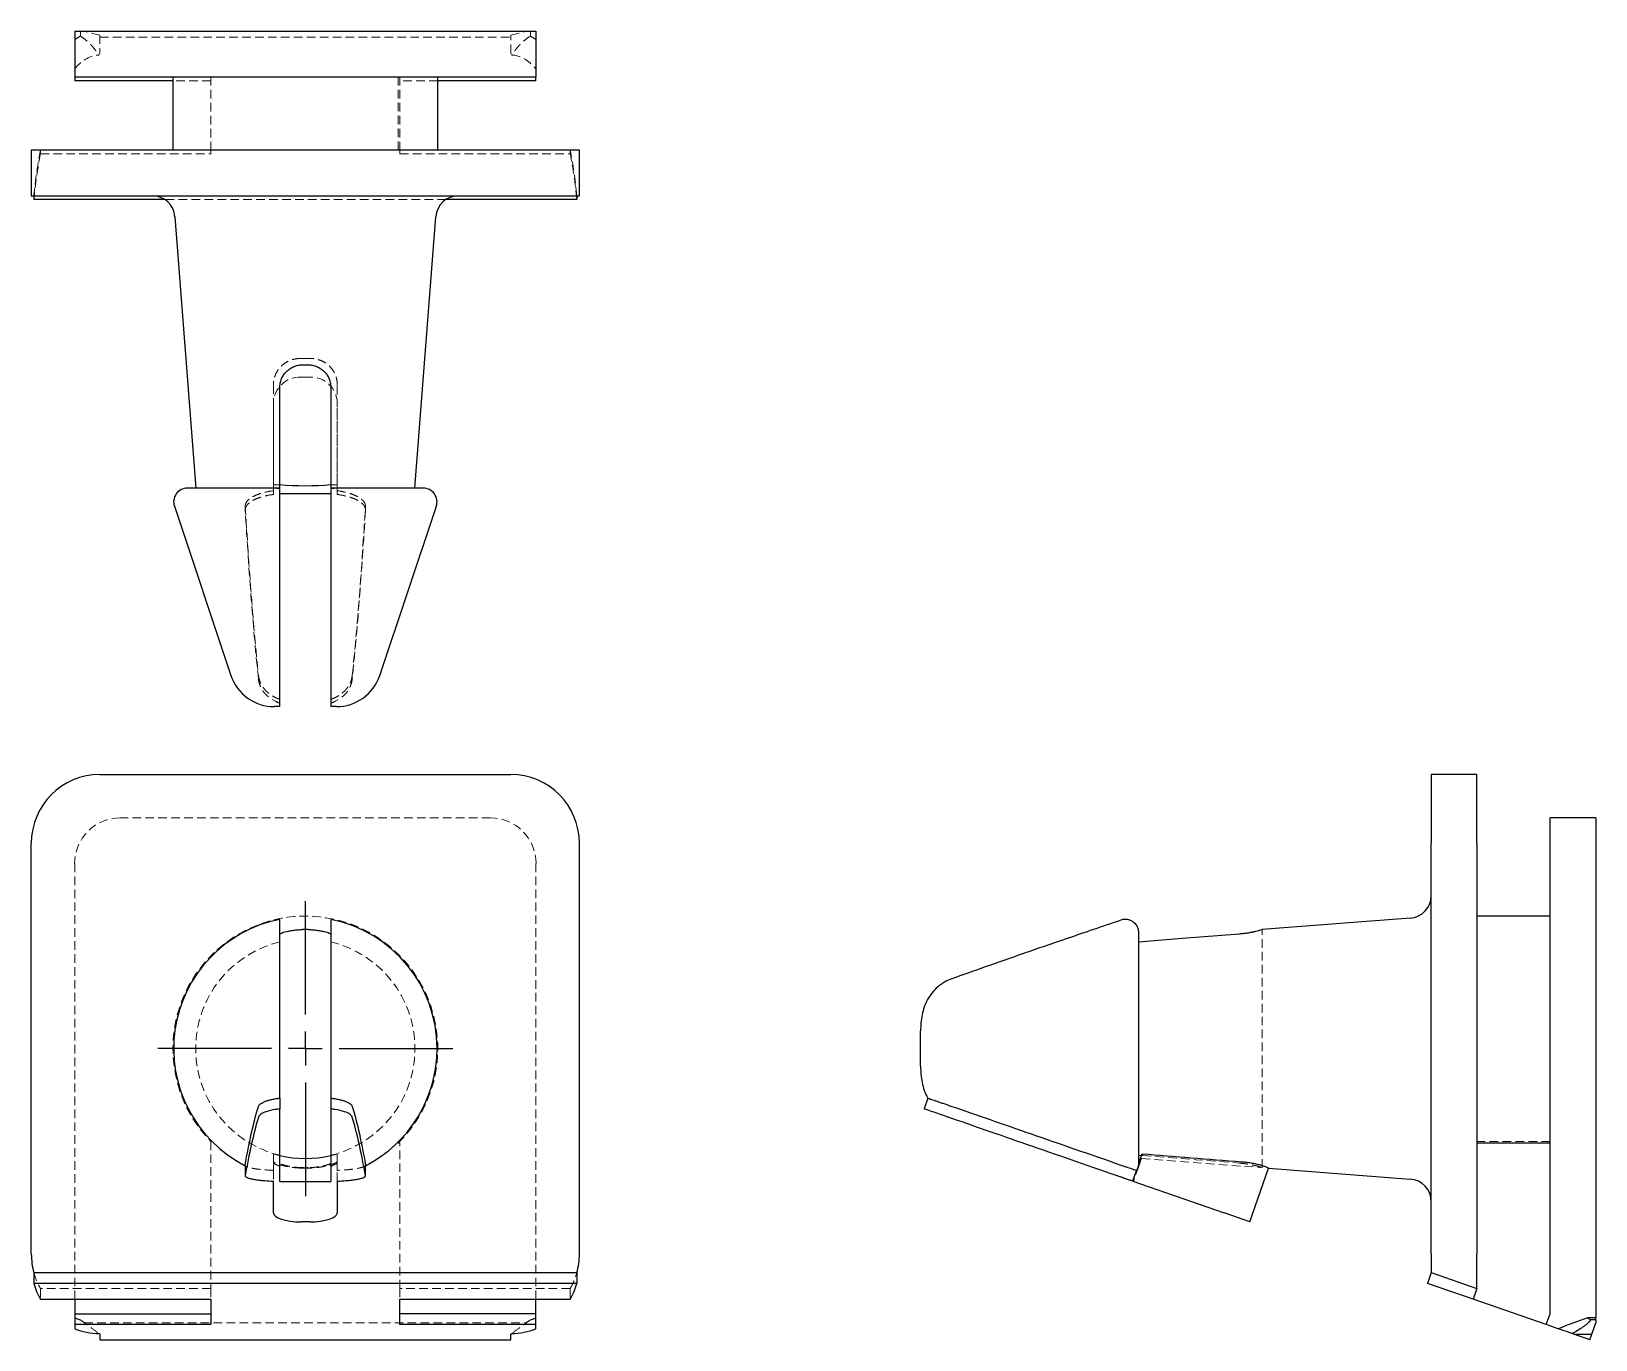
# Model space of a CAD drawing. Header units: millimetres. Extents: x 43 to 273, y 15 to 208.
import ezdxf

# ---------------------------------------------------------------- set-up
doc = ezdxf.new("R2010")
doc.units = ezdxf.units.MM
doc.linetypes.add('HIDDEN', pattern=[1.905, 1.27, -0.635])
doc.layers.add('10', color=7, linetype='Continuous')

# ---------------------------------------------------------------- blocks, each defined once
blk = doc.blocks.new('SW_CENTERMARKSYMBOL_0')
at = {"layer": '10', "color": 0}
for p, q in [((0, 5), (0, 21.7)), ((0, 0), (0, 2.5)), ((-5, 0), (-21.7, 0)), ((0, 0), (-2.5, 0)), ((0, 0), (0, -2.5)), ((0, 0), (2.5, 0)), ((5, 0), (21.7, 0)), ((0, -5), (0, -21.7))]:
    blk.add_line(p, q, dxfattribs=at)

msp = doc.modelspace()

# ---------------------------------------------------------------- linework, layer by layer
at = {"color": 7, "linetype": 'Continuous', "lineweight": 25}
for p, q in [((49.04, 208), (49.04, 201.27)), ((49.04, 208), (55.76, 208)), ((55.76, 208), (110.24, 208)), ((110.24, 208), (116.96, 208)), ((116.96, 208), (116.96, 201.27)), ((55.76, 201.27), (49.04, 201.27)), ((49.04, 201.27), (49.04, 200.72)), ((63.5, 200.72), (49.04, 200.72)), ((110.24, 201.27), (55.76, 201.27)), ((63.5, 201.27), (63.5, 190.51)), ((102.5, 190.51), (102.5, 201.27)), ((116.96, 200.72), (102.5, 200.72)), ((116.96, 201.27), (110.24, 201.27)), ((116.96, 200.72), (116.96, 201.27)), ((42.65, 190.51), (42.65, 183.79)), ((52.74, 190.51), (42.65, 190.51)), ((113.26, 190.51), (52.74, 190.51)), ((123.35, 190.51), (113.26, 190.51)), ((123.35, 183.79), (123.35, 190.51)), ((42.65, 183.79), (52.74, 183.79)), ((43.02, 183.79), (43.02, 183.24)), ((62.29, 183.24), (43.02, 183.24)), ((52.74, 183.79), (113.26, 183.79)), ((122.98, 183.24), (103.71, 183.24)), ((113.26, 183.79), (123.35, 183.79)), ((122.98, 183.79), (122.98, 183.24)), ((63.8, 180.68), (66.86, 140.74)), ((99.14, 140.74), (102.2, 180.68)), ((82.6, 158.9), (83.4, 158.9)), ((86.77, 155.54), (86.77, 140.74)), ((79.23, 140.74), (65.63, 140.74)), ((100.37, 140.74), (86.77, 140.74)), ((79.23, 139.94), (86.77, 139.94)), ((63.71, 138.09), (72.05, 113.19)), ((93.95, 113.19), (102.29, 138.09)), ((79.23, 108.6), (78.43, 108.6)), ((87.57, 108.6), (86.77, 108.6)), ((52.74, 98.6), (113.26, 98.6)), ((248.79, 98.6), (248.79, 88.51)), ((255.51, 98.6), (248.79, 98.6)), ((255.51, 88.51), (255.51, 98.6)), ((273, 92.21), (266.27, 92.21)), ((266.27, 85.49), (266.27, 92.21)), ((273, 92.21), (273, 85.49)), ((42.65, 27.98), (42.65, 88.51)), ((123.35, 27.98), (123.35, 88.51)), ((248.79, 27.98), (248.79, 88.51)), ((255.51, 88.51), (255.51, 27.98)), ((266.27, 19.21), (266.27, 85.49)), ((273, 85.49), (273, 18.6)), ((79.23, 77.16), (79.23, 77.27)), ((245.68, 77.45), (223.9, 75.78)), ((266.27, 77.75), (255.51, 77.75)), ((205.74, 41.38), (205.74, 75.21)), ((223.9, 75.78), (223.9, 75.78)), ((79.23, 55.65), (79.23, 60.85)), ((86.77, 60.85), (86.77, 55.65)), ((173.6, 55.65), (173.6, 60.85)), ((79.23, 50.97), (79.23, 49.38)), ((86.77, 50.97), (86.77, 49.38)), ((174.66, 50.97), (174.1, 49.38)), ((79.23, 38.69), (79.23, 49.38)), ((86.77, 49.38), (86.77, 38.69)), ((266.27, 44.33), (255.51, 44.33)), ((205.74, 41.37), (206.22, 42.77)), ((205.74, 42.55), (206.14, 42.52)), ((74.16, 41.06), (74.16, 39.46)), ((91.84, 39.46), (91.84, 41.06)), ((204.82, 38.73), (205.38, 40.32)), ((222.09, 32.74), (224.84, 40.66)), ((224.83, 40.65), (245.68, 39.05)), ((78.29, 34.07), (78.29, 38.73)), ((79.23, 38.69), (86.77, 38.69)), ((87.71, 38.73), (87.71, 34.07)), ((204.82, 38.73), (218.28, 34.07)), ((83.67, 32.74), (82.33, 32.74)), ((222.09, 32.74), (218.28, 34.07)), ((248.79, 27.98), (248.79, 25.27)), ((255.51, 22.94), (255.51, 27.98)), ((43.02, 25.27), (122.98, 25.27)), ((43.02, 25.27), (43.02, 23.68)), ((122.98, 23.68), (43.02, 23.68)), ((122.98, 25.27), (122.98, 23.68)), ((248.79, 25.27), (248.24, 23.68)), ((254.96, 21.35), (248.24, 23.68)), ((248.79, 25.27), (255.51, 22.94)), ((44, 21.35), (69.08, 21.35)), ((49.04, 21.35), (49.04, 19.21)), ((69.08, 21.35), (69.08, 17.62)), ((96.92, 21.35), (122, 21.35)), ((96.92, 17.62), (96.92, 21.35)), ((116.96, 19.21), (116.96, 21.35)), ((255.51, 22.94), (254.96, 21.35)), ((265.72, 17.62), (254.96, 21.35)), ((49.04, 19.21), (69.08, 19.21)), ((49.04, 19.21), (49.04, 17.62)), ((116.96, 19.21), (96.92, 19.21)), ((116.96, 17.62), (116.96, 19.21)), ((265.72, 17.62), (266.27, 19.21)), ((273, 18.6), (271.79, 18.6)), ((273, 18.31), (273, 18.6)), ((49.04, 17.62), (49.04, 17.01)), ((69.08, 17.62), (49.04, 17.62)), ((52.74, 16.21), (52.61, 16.31)), ((52.74, 16.21), (52.74, 15.4)), ((116.96, 17.62), (96.92, 17.62)), ((113.26, 16.21), (113.39, 16.31)), ((113.26, 15.4), (113.26, 16.21)), ((116.96, 17.01), (116.96, 17.62)), ((267.49, 17.01), (265.72, 17.62)), ((269.78, 16.21), (269.51, 16.31)), ((269.78, 16.21), (272.42, 16.21)), ((272.13, 15.4), (269.78, 16.21)), ((272.13, 15.4), (272.42, 16.21)), ((273, 18.31), (272.27, 18.31)), ((272.42, 16.21), (273, 17.9)), ((273, 18.31), (273, 17.9)), ((52.74, 15.4), (113.26, 15.4))]:
    msp.add_line(p, q, dxfattribs=at)
at = {"color": 7, "linetype": 'HIDDEN', "lineweight": 18}
for p, q in [((49.87, 207.27), (49.87, 208)), ((52.74, 207.42), (50.44, 208)), ((52.74, 207.42), (52.74, 204.78)), ((113.26, 207.42), (115.56, 208)), ((113.26, 204.78), (113.26, 207.42)), ((116.13, 208), (116.13, 207.27)), ((52.74, 207.13), (113.26, 207.13)), ((52.74, 204.78), (52.61, 204.51)), ((113.26, 204.78), (113.39, 204.51)), ((69.08, 200.72), (63.5, 200.72)), ((69.08, 201.27), (69.08, 190.51)), ((96.66, 190.51), (96.66, 201.27)), ((96.92, 201.27), (96.92, 190.51)), ((102.5, 200.72), (96.92, 200.72)), ((44, 190.51), (44, 189.96)), ((44, 189.96), (69.08, 189.96)), ((69.08, 190.51), (69.08, 189.96)), ((96.92, 190.51), (96.92, 189.96)), ((96.92, 189.96), (122, 189.96)), ((122, 190.51), (122, 189.96)), ((103.71, 183.24), (62.29, 183.24)), ((83.67, 157.09), (82.33, 157.09)), ((78.29, 153.28), (78.29, 139.82)), ((87.71, 139.82), (87.71, 153.28)), ((78.29, 140.74), (78.29, 141.22)), ((79.23, 140.71), (79.23, 140.74)), ((86.77, 140.71), (86.77, 140.74)), ((87.71, 140.74), (87.71, 141.22)), ((78.29, 140.38), (78.29, 139.82)), ((87.71, 139.82), (87.71, 140.38)), ((74.15, 138.14), (74.15, 137.58)), ((91.85, 137.58), (91.85, 138.14)), ((110.24, 92.21), (55.76, 92.21)), ((49.04, 85.49), (49.04, 21.35)), ((116.96, 21.35), (116.96, 85.49)), ((223.9, 40.72), (223.9, 75.78)), ((69.08, 44.59), (69.08, 22.94)), ((96.92, 44.33), (96.66, 44.33)), ((96.92, 22.94), (96.92, 44.33)), ((266.27, 44.59), (255.51, 44.59)), ((78.29, 41.37), (78.29, 42.77)), ((87.71, 41.37), (87.71, 42.77)), ((205.71, 40.94), (206.26, 42.51)), ((206.11, 42.08), (223.9, 40.72)), ((206.14, 42.52), (206.26, 42.51)), ((74.13, 41.01), (74.38, 40.88)), ((78.29, 40.32), (78.29, 38.73)), ((87.71, 38.73), (87.71, 40.32)), ((91.64, 40.89), (91.87, 41.01)), ((91.85, 41.11), (91.83, 41.05)), ((205.71, 40.94), (204.94, 38.69)), ((205.74, 41.29), (205.74, 41.38)), ((223.9, 40.72), (223.9, 40.72)), ((44, 22.94), (44, 21.35)), ((69.08, 22.94), (44, 22.94)), ((69.08, 22.94), (69.08, 21.35)), ((96.92, 22.94), (96.92, 21.35)), ((122, 22.94), (96.92, 22.94)), ((122, 22.94), (122, 21.35)), ((50.44, 17.9), (115.56, 17.9))]:
    msp.add_line(p, q, dxfattribs=at)
at = {"color": 7, "linetype": 'Continuous', "lineweight": 25, "flags": 128}
for points in [[(220.54, 75.11), (212.12, 74.45), (205.74, 73.94)], [(78.29, 34.07), (78.37, 33.81), (78.6, 33.56), (78.97, 33.33), (79.47, 33.13), (80.09, 32.97), (80.78, 32.84), (81.54, 32.77), (82.33, 32.74)], [(83.67, 32.74), (84.46, 32.77), (85.22, 32.84), (85.91, 32.97), (86.53, 33.13), (87.03, 33.33), (87.4, 33.56), (87.63, 33.81), (87.71, 34.07)]]:
    msp.add_lwpolyline(points, dxfattribs=at)
at = {"color": 7, "linetype": 'HIDDEN', "lineweight": 18, "flags": 128}
msp.add_lwpolyline([(206.26, 42.51), (214.14, 41.89), (220.54, 41.39)], dxfattribs=at)
at = {"color": 7, "linetype": 'Continuous', "lineweight": 25}
for centre, radius, start, end in [((60.45, 180.43), 3.36, 4.3782, 90), ((105.55, 180.43), 3.36, 90, 175.6218), ((65.63, 138.73), 2.02, 90, 198.5068), ((100.37, 138.73), 2.02, 341.4932, 90), ((78.43, 115.32), 6.73, 198.5068, 270), ((87.57, 115.32), 6.73, 270, 341.4932), ((52.74, 88.51), 10.09, 90, 180), ((113.26, 88.51), 10.09, 0, 90), ((245.43, 80.8), 3.36, 274.3782, 0), ((83, 58.25), 19.39, 101.2011, 242.7758), ((83, 58.25), 19.39, 0, 78.7844), ((83, 58.25), 17.53, 88.6811, 91.3189), ((83, 58.25), 19.39, 297.2237, 0), ((245.43, 35.7), 3.36, 0, 85.6218), ((52.74, 27.98), 10.09, 180, 195.6012), ((113.26, 27.98), 10.09, 344.3988, 0), ((52.74, 26.39), 10.09, 195.6012, 210.0022), ((113.26, 26.39), 10.09, 329.9978, 344.3988)]:
    msp.add_arc(centre, radius, start, end, dxfattribs=at)
at = {"color": 7, "linetype": 'HIDDEN', "lineweight": 18}
for centre, radius, start, end in [((82.22, 153.17), 3.93, 88.4216, 178.3294), ((83.78, 153.17), 3.93, 1.6706, 91.5784), ((55.76, 85.49), 6.73, 90, 180), ((110.24, 85.49), 6.73, 0, 90), ((83, 58.25), 19.5, 314.4556, 224.4556), ((83, 58.25), 16.14, 103.4934, 256.5066), ((83, 58.25), 16.14, 283.4934, 76.5066), ((83, 58.25), 17.53, 268.6811, 271.3189), ((52.74, 27.98), 10.09, 195.6012, 210.0022), ((113.26, 27.98), 10.09, 329.9978, 344.3988)]:
    msp.add_arc(centre, radius, start, end, dxfattribs=at)
for centre, major_axis, ratio, start_param, end_param in [((52.74, 175.96), (0, 29.1), 0.346641, 1.047158, 1.298504), ((52.74, 175.41), (0, 29.1), 0.346641, 1.047158, 1.298504), ((113.26, 175.96), (0, 29.1), 0.346641, 4.984681, 5.236027), ((113.26, 175.41), (0, 29.1), 0.346641, 4.984681, 5.236027), ((83, 166.1), (18.08, 0), 0.346763, 4.675174, 4.749604), ((83, 58.73), (0, 18.08), 0.999648, 3.104378, 3.178808)]:
    msp.add_ellipse(centre, major_axis=major_axis, ratio=ratio, start_param=start_param, end_param=end_param, dxfattribs=at)
at = {"color": 7, "linetype": 'Continuous', "lineweight": 25}
for centre, major_axis, ratio, start_param, end_param in [((83, 146.87), (16.6, 0), 0.346763, 4.483571, 4.941207), ((83, 58.69), (0, 16.61), 0.999648, 2.912775, 3.37041)]:
    msp.add_ellipse(centre, major_axis=major_axis, ratio=ratio, start_param=start_param, end_param=end_param, dxfattribs=at)
at = {"color": 7, "linetype": 'HIDDEN', "lineweight": 18}
for points in [[(49.04, 206.78), (49.31, 206.96), (49.58, 207.12), (49.87, 207.27)], [(116.13, 207.27), (116.41, 207.13), (116.69, 206.96), (116.95, 206.79)], [(49.04, 202.49), (50.17, 203.78), (51.39, 204.47), (52.61, 204.51)], [(113.39, 204.51), (114.61, 204.47), (115.83, 203.78), (116.96, 202.49)], [(78.29, 155.89), (78.29, 150.82), (78.29, 145.94), (78.29, 141.22)], [(87.71, 141.22), (87.71, 145.94), (87.71, 150.82), (87.71, 155.89)], [(79.23, 140.71), (78.91, 140.72), (78.6, 140.73), (78.29, 140.74)], [(87.71, 140.74), (87.4, 140.73), (87.09, 140.72), (86.77, 140.71)], [(79.23, 40.94), (78.91, 41.07), (78.6, 41.21), (78.29, 41.37)], [(87.71, 41.37), (87.4, 41.21), (87.09, 41.07), (86.77, 40.94)], [(205.74, 41.37), (205.73, 41.21), (205.72, 41.07), (205.71, 40.94)], [(205.71, 40.94), (205.73, 41.05), (205.74, 41.17), (205.74, 41.29)], [(49.04, 18.59), (49.31, 18.49), (49.58, 18.4), (49.87, 18.31)], [(116.13, 18.31), (116.41, 18.39), (116.69, 18.49), (116.95, 18.59)]]:
    msp.add_open_spline(points, degree=3, dxfattribs=at)
for points, knots in [([(49.87, 207.27), (50.14, 207.11), (50.4, 206.93), (50.9, 206.53), (51.13, 206.31), (51.82, 205.61), (52.23, 205.08), (52.61, 204.51)], [0, 0, 0, 0, 0.25, 0.25, 0.5, 0.5, 1, 1, 1, 1]), ([(116.13, 207.27), (115.86, 207.11), (115.6, 206.93), (115.1, 206.53), (114.87, 206.31), (114.18, 205.61), (113.77, 205.08), (113.39, 204.51)], [0, 0, 0, 0, 0.25, 0.25, 0.5, 0.5, 1, 1, 1, 1]), ([(82.33, 159.84), (82.06, 159.84), (81.8, 159.82), (81.28, 159.73), (81.02, 159.66), (80.53, 159.47), (80.3, 159.35), (79.86, 159.07), (79.65, 158.9), (79.28, 158.54), (79.11, 158.35), (78.82, 157.91), (78.69, 157.68), (78.49, 157.2), (78.42, 156.94), (78.32, 156.42), (78.29, 156.16), (78.29, 155.89)], [0, 0, 0, 0, 0.125, 0.125, 0.25, 0.25, 0.375, 0.375, 0.5, 0.5, 0.625, 0.625, 0.75, 0.75, 0.875, 0.875, 1, 1, 1, 1]), ([(87.71, 155.89), (87.71, 156.16), (87.68, 156.42), (87.58, 156.94), (87.51, 157.19), (87.31, 157.68), (87.19, 157.91), (86.9, 158.34), (86.73, 158.54), (86.35, 158.9), (86.15, 159.06), (85.71, 159.35), (85.47, 159.46), (84.98, 159.65), (84.73, 159.73), (84.2, 159.82), (83.94, 159.84), (83.67, 159.84)], [0, 0, 0, 0, 0.125, 0.125, 0.25, 0.25, 0.375, 0.375, 0.5, 0.5, 0.625, 0.625, 0.75, 0.75, 0.875, 0.875, 1, 1, 1, 1]), ([(78.29, 141.22), (78.45, 141.23), (78.6, 141.24), (78.76, 141.25), (78.92, 141.25), (79.07, 141.26), (79.23, 141.26)], [0, 0, 0, 0, 0.00722802, 0.00722802, 0.00722802, 0.01452846, 0.01452846, 0.01452846, 0.01452846]), ([(78.29, 140.74), (78.29, 140.73), (78.29, 140.69), (78.29, 140.57), (78.29, 140.48), (78.29, 140.38)], [0, 0, 0, 0, 0.5, 0.5, 1, 1, 1, 1]), ([(86.77, 141.26), (86.92, 141.26), (87.08, 141.25), (87.24, 141.25), (87.4, 141.24), (87.55, 141.23), (87.71, 141.22)], [0, 0, 0, 0, 0.00725874, 0.00725874, 0.00725874, 0.01453085, 0.01453085, 0.01453085, 0.01453085]), ([(87.71, 140.38), (87.71, 140.48), (87.71, 140.56), (87.71, 140.69), (87.71, 140.73), (87.71, 140.74)], [0, 0, 0, 0, 0.5, 0.5, 1, 1, 1, 1]), ([(78.29, 140.38), (77.87, 140.31), (77.45, 140.24), (76.83, 140.09), (76.62, 140.03), (76.22, 139.9), (76.02, 139.83), (75.63, 139.67), (75.44, 139.58), (75.07, 139.38), (74.9, 139.26), (74.65, 139.06), (74.58, 138.99), (74.43, 138.84), (74.37, 138.75), (74.26, 138.58), (74.22, 138.49), (74.16, 138.29), (74.14, 138.19), (74.15, 138.09)], [0, 0, 0, 0, 0.25, 0.25, 0.375, 0.375, 0.5, 0.5, 0.625, 0.625, 0.75, 0.75, 0.8125, 0.8125, 0.875, 0.875, 0.9375, 0.9375, 1, 1, 1, 1]), ([(74.15, 137.54), (74.15, 137.59), (74.15, 137.63), (74.16, 137.74), (74.17, 137.79), (74.21, 137.93), (74.26, 138.02), (74.35, 138.16), (74.38, 138.2), (74.44, 138.28), (74.47, 138.32), (74.57, 138.43), (74.73, 138.58), (74.9, 138.71), (75.08, 138.83), (75.17, 138.88), (75.43, 139.03), (75.83, 139.21), (76.25, 139.36), (76.55, 139.46), (76.65, 139.48), (76.84, 139.54), (77.34, 139.67), (77.86, 139.76), (78.29, 139.82)], [0, 0, 0, 0, 0.03125, 0.03125, 0.0625, 0.0625, 0.125, 0.125, 0.15625, 0.15625, 0.1875, 0.1875, 0.25, 0.3125, 0.3125, 0.375, 0.375, 0.5, 0.625, 0.625, 0.6875, 0.6875, 0.75, 1, 1, 1, 1]), ([(91.85, 138.09), (91.86, 138.19), (91.84, 138.29), (91.78, 138.49), (91.74, 138.58), (91.63, 138.75), (91.56, 138.84), (91.42, 138.99), (91.34, 139.06), (91.1, 139.26), (90.93, 139.38), (90.56, 139.58), (90.37, 139.67), (89.97, 139.83), (89.77, 139.9), (89.37, 140.03), (89.17, 140.09), (88.55, 140.24), (88.13, 140.31), (87.71, 140.38)], [0, 0, 0, 0, 0.0625, 0.0625, 0.125, 0.125, 0.1875, 0.1875, 0.25, 0.25, 0.375, 0.375, 0.5, 0.5, 0.625, 0.625, 0.75, 0.75, 1, 1, 1, 1]), ([(87.71, 139.82), (88.14, 139.76), (88.66, 139.67), (89.16, 139.54), (89.35, 139.48), (89.45, 139.46), (89.75, 139.36), (90.17, 139.21), (90.57, 139.03), (90.83, 138.88), (90.92, 138.83), (91.1, 138.71), (91.27, 138.58), (91.43, 138.43), (91.53, 138.32), (91.56, 138.28), (91.62, 138.2), (91.65, 138.16), (91.74, 138.02), (91.79, 137.93), (91.83, 137.79), (91.84, 137.74), (91.85, 137.63), (91.85, 137.59), (91.85, 137.54)], [0, 0, 0, 0, 0.25, 0.3125, 0.3125, 0.375, 0.375, 0.5, 0.625, 0.625, 0.6875, 0.6875, 0.75, 0.8125, 0.8125, 0.84375, 0.84375, 0.875, 0.875, 0.9375, 0.9375, 0.96875, 0.96875, 1, 1, 1, 1]), ([(74.15, 138.09), (74.42, 133.47), (74.72, 129.04), (75.37, 120.7), (75.72, 116.79), (76.1, 113.19)], [0, 0, 0, 0, 0.5, 0.5, 1, 1, 1, 1]), ([(76.1, 112.64), (75.72, 116.24), (75.37, 120.15), (74.72, 128.49), (74.42, 132.92), (74.15, 137.54)], [0, 0, 0, 0, 0.5, 0.5, 1, 1, 1, 1]), ([(89.9, 113.19), (90.28, 116.79), (90.63, 120.7), (91.28, 129.04), (91.58, 133.47), (91.85, 138.09)], [0, 0, 0, 0, 0.5, 0.5, 1, 1, 1, 1]), ([(91.85, 137.54), (91.58, 132.92), (91.28, 128.49), (90.63, 120.15), (90.28, 116.24), (89.9, 112.64)], [0, 0, 0, 0, 0.5, 0.5, 1, 1, 1, 1]), ([(76.1, 113.19), (76.12, 112.98), (76.16, 112.78), (76.27, 112.4), (76.34, 112.2), (76.51, 111.83), (76.62, 111.65), (76.85, 111.32), (76.98, 111.15), (77.26, 110.85), (77.41, 110.71), (77.74, 110.44), (77.91, 110.32), (78.27, 110.1), (78.45, 109.99), (78.84, 109.81), (79.03, 109.73), (79.23, 109.66)], [0, 0, 0, 0, 0.125, 0.125, 0.25, 0.25, 0.375, 0.375, 0.5, 0.5, 0.625, 0.625, 0.75, 0.75, 0.875, 0.875, 1, 1, 1, 1]), ([(86.77, 109.66), (86.97, 109.73), (87.16, 109.81), (87.55, 109.99), (87.73, 110.1), (88.09, 110.32), (88.26, 110.44), (88.59, 110.71), (88.74, 110.85), (89.02, 111.15), (89.15, 111.31), (89.38, 111.65), (89.49, 111.83), (89.66, 112.2), (89.73, 112.39), (89.84, 112.78), (89.88, 112.98), (89.9, 113.19)], [0, 0, 0, 0, 0.125, 0.125, 0.25, 0.25, 0.375, 0.375, 0.5, 0.5, 0.625, 0.625, 0.75, 0.75, 0.875, 0.875, 1, 1, 1, 1]), ([(79.23, 109.1), (79.01, 109.19), (78.79, 109.28), (78.59, 109.38), (78.11, 109.61), (77.59, 109.97), (77.22, 110.34), (76.93, 110.63), (76.64, 111.03), (76.46, 111.4), (76.29, 111.75), (76.15, 112.19), (76.11, 112.57), (76.1, 112.59), (76.1, 112.61), (76.1, 112.64)], [-0.21426898, -0.21426898, -0.21426898, -0.21426898, -0.20397, -0.20397, -0.20397, -0.18000827, -0.18000827, -0.18000827, -0.16090007, -0.16090007, -0.16090007, -0.14285638, -0.14285638, -0.14285638, -0.14179132, -0.14179132, -0.14179132, -0.14179132]), ([(89.9, 112.64), (89.9, 112.61), (89.9, 112.59), (89.89, 112.57), (89.85, 112.19), (89.71, 111.75), (89.54, 111.4), (89.36, 111.03), (89.07, 110.63), (88.78, 110.34), (88.41, 109.97), (87.89, 109.61), (87.41, 109.38), (87.21, 109.28), (86.99, 109.19), (86.77, 109.1)], [-0.39407171, -0.39407171, -0.39407171, -0.39407171, -0.39300665, -0.39300665, -0.39300665, -0.37496295, -0.37496295, -0.37496295, -0.35585476, -0.35585476, -0.35585476, -0.33189302, -0.33189302, -0.33189302, -0.32159404, -0.32159404, -0.32159404, -0.32159404]), ([(78.29, 42.77), (78.45, 42.72), (78.6, 42.68), (78.76, 42.63), (78.92, 42.59), (79.07, 42.55), (79.23, 42.51)], [0, 0, 0, 0, 0.00722802, 0.00722802, 0.00722802, 0.01452846, 0.01452846, 0.01452846, 0.01452846]), ([(82.33, 40.66), (82.06, 40.67), (81.8, 40.69), (81.28, 40.74), (81.02, 40.77), (80.53, 40.85), (80.3, 40.89), (79.86, 40.99), (79.65, 41.04), (79.28, 41.14), (79.11, 41.2), (78.82, 41.3), (78.69, 41.35), (78.49, 41.44), (78.42, 41.48), (78.32, 41.55), (78.29, 41.58), (78.29, 41.6)], [0, 0, 0, 0, 0.125, 0.125, 0.25, 0.25, 0.375, 0.375, 0.5, 0.5, 0.625, 0.625, 0.75, 0.75, 0.875, 0.875, 1, 1, 1, 1]), ([(87.71, 41.6), (87.71, 41.58), (87.68, 41.55), (87.58, 41.48), (87.51, 41.44), (87.31, 41.35), (87.19, 41.3), (86.9, 41.2), (86.73, 41.14), (86.35, 41.04), (86.15, 40.99), (85.71, 40.89), (85.47, 40.85), (84.98, 40.77), (84.73, 40.74), (84.2, 40.69), (83.94, 40.67), (83.67, 40.66)], [0, 0, 0, 0, 0.125, 0.125, 0.25, 0.25, 0.375, 0.375, 0.5, 0.5, 0.625, 0.625, 0.75, 0.75, 0.875, 0.875, 1, 1, 1, 1]), ([(86.77, 42.51), (86.92, 42.55), (87.08, 42.59), (87.24, 42.63), (87.4, 42.68), (87.55, 42.72), (87.71, 42.77)], [0, 0, 0, 0, 0.00725874, 0.00725874, 0.00725874, 0.01453085, 0.01453085, 0.01453085, 0.01453085]), ([(206.26, 42.51), (206.26, 42.55), (206.25, 42.59), (206.25, 42.63), (206.24, 42.68), (206.23, 42.72), (206.22, 42.77)], [0, 0, 0, 0, 0.00725874, 0.00725874, 0.00725874, 0.01453085, 0.01453085, 0.01453085, 0.01453085]), ([(78.29, 40.32), (77.87, 40.34), (77.45, 40.37), (76.83, 40.42), (76.62, 40.44), (76.22, 40.48), (76.02, 40.5), (75.63, 40.56), (75.44, 40.59), (75.07, 40.67), (74.9, 40.7), (74.65, 40.77), (74.58, 40.8), (74.43, 40.85), (74.37, 40.88), (74.26, 40.94), (74.22, 40.97), (74.16, 41.04), (74.14, 41.08), (74.15, 41.11)], [0, 0, 0, 0, 0.25, 0.25, 0.375, 0.375, 0.5, 0.5, 0.625, 0.625, 0.75, 0.75, 0.8125, 0.8125, 0.875, 0.875, 0.9375, 0.9375, 1, 1, 1, 1]), ([(78.29, 41.37), (78.29, 41.18), (78.29, 41), (78.29, 40.65), (78.29, 40.48), (78.29, 40.32)], [0, 0, 0, 0, 0.5, 0.5, 1, 1, 1, 1]), ([(82.6, 40.72), (82.37, 40.73), (82.15, 40.74), (81.72, 40.77), (81.51, 40.79), (81.1, 40.85), (80.91, 40.88), (80.54, 40.94), (80.37, 40.98), (80.06, 41.05), (79.92, 41.09), (79.68, 41.16), (79.58, 41.2), (79.41, 41.27), (79.34, 41.3), (79.26, 41.35), (79.23, 41.37), (79.23, 41.39)], [0, 0, 0, 0, 0.125, 0.125, 0.25, 0.25, 0.375, 0.375, 0.5, 0.5, 0.625, 0.625, 0.75, 0.75, 0.875, 0.875, 1, 1, 1, 1]), ([(86.77, 41.39), (86.77, 41.37), (86.74, 41.35), (86.66, 41.3), (86.59, 41.27), (86.43, 41.2), (86.32, 41.17), (86.08, 41.09), (85.94, 41.05), (85.63, 40.98), (85.46, 40.94), (85.1, 40.88), (84.9, 40.85), (84.5, 40.79), (84.29, 40.77), (83.85, 40.74), (83.63, 40.73), (83.4, 40.72)], [0, 0, 0, 0, 0.125, 0.125, 0.25, 0.25, 0.375, 0.375, 0.5, 0.5, 0.625, 0.625, 0.75, 0.75, 0.875, 0.875, 1, 1, 1, 1]), ([(87.71, 40.32), (87.71, 40.48), (87.71, 40.64), (87.71, 40.99), (87.71, 41.18), (87.71, 41.37)], [0, 0, 0, 0, 0.5, 0.5, 1, 1, 1, 1]), ([(91.81, 41), (91.78, 40.97), (91.74, 40.94), (91.64, 40.88), (91.58, 40.86), (91.38, 40.78), (91.23, 40.74), (90.75, 40.62), (90.39, 40.56), (89.83, 40.49), (89.64, 40.47), (89.26, 40.43), (89.07, 40.41), (88.49, 40.36), (88.1, 40.34), (87.71, 40.32)], [0, 0, 0, 0, 0.0625, 0.0625, 0.125, 0.125, 0.25, 0.25, 0.5, 0.5, 0.625, 0.625, 0.75, 0.75, 1, 1, 1, 1]), ([(220.54, 41.39), (220.76, 41.37), (220.98, 41.35), (221.41, 41.3), (221.63, 41.27), (222.03, 41.2), (222.22, 41.17), (222.59, 41.09), (222.76, 41.05), (223.07, 40.98), (223.21, 40.94), (223.45, 40.88), (223.56, 40.85), (223.73, 40.79), (223.79, 40.77), (223.88, 40.74), (223.9, 40.73), (223.9, 40.72)], [0, 0, 0, 0, 0.125, 0.125, 0.25, 0.25, 0.375, 0.375, 0.5, 0.5, 0.625, 0.625, 0.75, 0.75, 0.875, 0.875, 1, 1, 1, 1]), ([(49.87, 18.31), (50.14, 18.11), (50.4, 17.92), (50.9, 17.56), (51.13, 17.39), (51.82, 16.89), (52.23, 16.58), (52.61, 16.31)], [0, 0, 0, 0, 0.25, 0.25, 0.5, 0.5, 1, 1, 1, 1]), ([(116.13, 18.31), (115.86, 18.11), (115.6, 17.92), (115.1, 17.56), (114.87, 17.39), (114.18, 16.89), (113.77, 16.58), (113.39, 16.31)], [0, 0, 0, 0, 0.25, 0.25, 0.5, 0.5, 1, 1, 1, 1])]:
    msp.add_open_spline(points, degree=3, knots=knots, dxfattribs=at)
at = {"color": 7, "linetype": 'Continuous', "lineweight": 25}
for points, knots in [([(79.23, 155.54), (79.23, 155.76), (79.26, 155.98), (79.34, 156.41), (79.41, 156.63), (79.57, 157.03), (79.68, 157.22), (79.92, 157.59), (80.06, 157.76), (80.37, 158.07), (80.54, 158.21), (80.9, 158.45), (81.1, 158.56), (81.5, 158.73), (81.71, 158.79), (82.15, 158.88), (82.37, 158.9), (82.6, 158.9)], [0, 0, 0, 0, 0.125, 0.125, 0.25, 0.25, 0.375, 0.375, 0.5, 0.5, 0.625, 0.625, 0.75, 0.75, 0.875, 0.875, 1, 1, 1, 1]), ([(83.4, 158.9), (83.63, 158.9), (83.85, 158.88), (84.28, 158.79), (84.49, 158.73), (84.9, 158.56), (85.09, 158.46), (85.46, 158.21), (85.63, 158.07), (85.94, 157.76), (86.08, 157.59), (86.32, 157.23), (86.42, 157.03), (86.59, 156.63), (86.66, 156.42), (86.74, 155.98), (86.77, 155.76), (86.77, 155.54)], [0, 0, 0, 0, 0.125, 0.125, 0.25, 0.25, 0.375, 0.375, 0.5, 0.5, 0.625, 0.625, 0.75, 0.75, 0.875, 0.875, 1, 1, 1, 1]), ([(79.23, 138.09), (79.23, 138.24), (79.23, 138.4), (79.23, 138.72), (79.23, 138.88), (79.23, 139.19), (79.23, 139.35), (79.23, 139.65), (79.23, 139.79), (79.23, 140.04), (79.23, 140.16), (79.23, 140.37), (79.23, 140.46), (79.23, 140.67), (79.23, 140.74), (79.23, 140.74)], [0, 0, 0, 0, 0.125, 0.125, 0.25, 0.25, 0.375, 0.375, 0.5, 0.5, 0.625, 0.625, 0.75, 0.75, 1, 1, 1, 1]), ([(86.77, 140.74), (86.77, 140.74), (86.77, 140.73), (86.77, 140.65), (86.77, 140.6), (86.77, 140.39), (86.77, 140.18), (86.77, 139.79), (86.77, 139.65), (86.77, 139.35), (86.77, 139.2), (86.77, 138.88), (86.77, 138.72), (86.77, 138.4), (86.77, 138.24), (86.77, 138.09)], [0, 0, 0, 0, 0.125, 0.125, 0.25, 0.25, 0.5, 0.5, 0.625, 0.625, 0.75, 0.75, 0.875, 0.875, 1, 1, 1, 1]), ([(79.23, 113.19), (79.23, 114.71), (79.23, 116.34), (79.23, 119.85), (79.23, 121.73), (79.23, 125.79), (79.23, 127.97), (79.23, 132.72), (79.23, 135.28), (79.23, 138.09)], [0, 0, 0, 0, 0.25, 0.25, 0.5, 0.5, 0.75, 0.75, 1, 1, 1, 1]), ([(86.77, 138.09), (86.77, 135.28), (86.77, 132.72), (86.77, 127.97), (86.77, 125.79), (86.77, 121.73), (86.77, 119.85), (86.77, 116.34), (86.77, 114.71), (86.77, 113.19)], [0, 0, 0, 0, 0.25, 0.25, 0.5, 0.5, 0.75, 0.75, 1, 1, 1, 1]), ([(79.23, 108.6), (79.23, 108.6), (79.23, 108.65), (79.23, 108.88), (79.23, 108.99), (79.23, 109.26), (79.23, 109.43), (79.23, 109.72), (79.23, 109.82), (79.23, 110.04), (79.23, 110.16), (79.23, 110.54), (79.23, 110.82), (79.23, 111.42), (79.23, 111.75), (79.23, 112.44), (79.23, 112.81), (79.23, 113.19)], [0, 0, 0, 0, 0.25, 0.25, 0.375, 0.375, 0.5, 0.5, 0.5625, 0.5625, 0.625, 0.625, 0.75, 0.75, 0.875, 0.875, 1, 1, 1, 1]), ([(86.77, 113.19), (86.77, 112.81), (86.77, 112.45), (86.77, 111.93), (86.77, 111.76), (86.77, 111.44), (86.77, 111.28), (86.77, 110.82), (86.77, 110.55), (86.77, 110.04), (86.77, 109.82), (86.77, 109.43), (86.77, 109.27), (86.77, 108.99), (86.77, 108.89), (86.77, 108.65), (86.77, 108.6), (86.77, 108.6)], [0, 0, 0, 0, 0.125, 0.125, 0.1875, 0.1875, 0.25, 0.25, 0.375, 0.375, 0.5, 0.5, 0.625, 0.625, 0.75, 0.75, 1, 1, 1, 1]), ([(79.23, 68.53), (79.23, 69.08), (79.23, 69.65), (79.23, 70.88), (79.23, 71.54), (79.23, 72.95), (79.23, 73.7), (79.23, 75.33), (79.23, 76.21), (79.23, 77.16)], [0, 0, 0, 0, 0.25, 0.25, 0.5, 0.5, 0.75, 0.75, 1, 1, 1, 1]), ([(86.77, 77.24), (86.77, 77.25), (86.77, 77.27), (86.77, 77.2), (86.77, 77.16)], [0, 0, 0, 0, 0.411323, 1, 1, 1, 1]), ([(86.77, 77.16), (86.77, 76.21), (86.77, 75.33), (86.77, 73.7), (86.77, 72.95), (86.77, 71.54), (86.77, 70.88), (86.77, 69.65), (86.77, 69.08), (86.77, 68.53)], [0, 0, 0, 0, 0.25, 0.25, 0.5, 0.5, 0.75, 0.75, 1, 1, 1, 1]), ([(203.09, 77.16), (200.28, 76.21), (197.72, 75.33), (192.97, 73.7), (190.79, 72.95), (186.73, 71.54), (184.85, 70.88), (181.34, 69.65), (179.71, 69.08), (178.19, 68.53)], [0, 0, 0, 0, 0.25, 0.25, 0.5, 0.5, 0.75, 0.75, 1, 1, 1, 1]), ([(205.74, 75.21), (205.74, 75.37), (205.73, 75.53), (205.65, 75.84), (205.6, 76), (205.39, 76.43), (205.18, 76.68), (204.79, 76.97), (204.65, 77.05), (204.35, 77.18), (204.2, 77.22), (203.88, 77.27), (203.72, 77.28), (203.4, 77.25), (203.24, 77.22), (203.09, 77.16)], [0, 0, 0, 0, 0.125, 0.125, 0.25, 0.25, 0.5, 0.5, 0.625, 0.625, 0.75, 0.75, 0.875, 0.875, 1, 1, 1, 1]), ([(79.23, 75.11), (79.23, 75.12), (79.26, 75.15), (79.34, 75.2), (79.41, 75.23), (79.57, 75.3), (79.68, 75.33), (79.92, 75.41), (80.06, 75.44), (80.37, 75.52), (80.54, 75.55), (80.9, 75.62), (81.1, 75.65), (81.5, 75.7), (81.71, 75.73), (82.15, 75.76), (82.37, 75.77), (82.6, 75.78)], [0, 0, 0, 0, 0.125, 0.125, 0.25, 0.25, 0.375, 0.375, 0.5, 0.5, 0.625, 0.625, 0.75, 0.75, 0.875, 0.875, 1, 1, 1, 1]), ([(83.4, 75.78), (83.63, 75.77), (83.85, 75.76), (84.28, 75.73), (84.49, 75.7), (84.9, 75.65), (85.09, 75.62), (85.46, 75.55), (85.63, 75.52), (85.94, 75.44), (86.08, 75.41), (86.32, 75.33), (86.42, 75.3), (86.59, 75.23), (86.66, 75.2), (86.74, 75.15), (86.77, 75.12), (86.77, 75.11)], [0, 0, 0, 0, 0.125, 0.125, 0.25, 0.25, 0.375, 0.375, 0.5, 0.5, 0.625, 0.625, 0.75, 0.75, 0.875, 0.875, 1, 1, 1, 1]), ([(223.9, 75.78), (223.9, 75.77), (223.88, 75.76), (223.79, 75.73), (223.73, 75.7), (223.56, 75.65), (223.46, 75.62), (223.21, 75.55), (223.07, 75.52), (222.76, 75.44), (222.59, 75.41), (222.23, 75.33), (222.03, 75.3), (221.63, 75.23), (221.42, 75.2), (220.98, 75.15), (220.76, 75.12), (220.54, 75.11)], [0, 0, 0, 0, 0.125, 0.125, 0.25, 0.25, 0.375, 0.375, 0.5, 0.5, 0.625, 0.625, 0.75, 0.75, 0.875, 0.875, 1, 1, 1, 1]), ([(79.23, 60.85), (79.23, 61.65), (79.23, 62.44), (79.23, 63.61), (79.23, 64), (79.23, 64.76), (79.23, 65.12), (79.23, 65.64), (79.23, 65.81), (79.23, 66.14), (79.23, 66.31), (79.23, 66.78), (79.23, 67.06), (79.23, 67.58), (79.23, 67.82), (79.23, 68.23), (79.23, 68.4), (79.23, 68.53)], [0, 0, 0, 0, 0.25, 0.25, 0.375, 0.375, 0.5, 0.5, 0.5625, 0.5625, 0.625, 0.625, 0.75, 0.75, 0.875, 0.875, 1, 1, 1, 1]), ([(86.77, 68.53), (86.77, 68.4), (86.77, 68.23), (86.77, 67.93), (86.77, 67.82), (86.77, 67.59), (86.77, 67.46), (86.77, 67.07), (86.77, 66.78), (86.77, 66.16), (86.77, 65.82), (86.77, 65.12), (86.77, 64.76), (86.77, 64.01), (86.77, 63.62), (86.77, 62.44), (86.77, 61.65), (86.77, 60.85)], [0, 0, 0, 0, 0.125, 0.125, 0.1875, 0.1875, 0.25, 0.25, 0.375, 0.375, 0.5, 0.5, 0.625, 0.625, 0.75, 0.75, 1, 1, 1, 1]), ([(178.19, 68.53), (177.81, 68.4), (177.45, 68.23), (176.93, 67.93), (176.76, 67.82), (176.44, 67.59), (176.28, 67.46), (175.82, 67.07), (175.55, 66.78), (175.04, 66.16), (174.82, 65.82), (174.43, 65.12), (174.27, 64.76), (173.99, 64.01), (173.89, 63.62), (173.65, 62.44), (173.6, 61.65), (173.6, 60.85)], [0, 0, 0, 0, 0.125, 0.125, 0.1875, 0.1875, 0.25, 0.25, 0.375, 0.375, 0.5, 0.5, 0.625, 0.625, 0.75, 0.75, 1, 1, 1, 1]), ([(79.23, 50.97), (79.23, 51.32), (79.23, 51.69), (79.23, 52.45), (79.23, 52.84), (79.23, 54.03), (79.23, 54.84), (79.23, 55.65)], [0, 0, 0, 0, 0.25, 0.25, 0.5, 0.5, 1, 1, 1, 1]), ([(86.77, 55.65), (86.77, 54.84), (86.77, 54.04), (86.77, 52.85), (86.77, 52.46), (86.77, 51.69), (86.77, 51.32), (86.77, 50.97)], [0, 0, 0, 0, 0.5, 0.5, 0.75, 0.75, 1, 1, 1, 1]), ([(173.6, 55.65), (173.6, 54.84), (173.65, 54.04), (173.89, 52.85), (174, 52.46), (174.28, 51.69), (174.45, 51.32), (174.66, 50.97)], [0, 0, 0, 0, 0.5, 0.5, 0.75, 0.75, 1, 1, 1, 1]), ([(76.1, 49.74), (76.12, 49.81), (76.16, 49.88), (76.27, 50.02), (76.34, 50.08), (76.51, 50.21), (76.62, 50.27), (76.85, 50.39), (76.98, 50.45), (77.26, 50.56), (77.41, 50.6), (77.74, 50.69), (77.91, 50.73), (78.27, 50.81), (78.45, 50.85), (78.84, 50.91), (79.03, 50.94), (79.23, 50.97)], [0, 0, 0, 0, 0.125, 0.125, 0.25, 0.25, 0.375, 0.375, 0.5, 0.5, 0.625, 0.625, 0.75, 0.75, 0.875, 0.875, 1, 1, 1, 1]), ([(86.77, 50.97), (86.97, 50.94), (87.16, 50.91), (87.55, 50.85), (87.73, 50.81), (88.09, 50.73), (88.26, 50.69), (88.59, 50.6), (88.74, 50.56), (89.02, 50.45), (89.15, 50.39), (89.38, 50.27), (89.49, 50.21), (89.66, 50.08), (89.73, 50.02), (89.84, 49.88), (89.88, 49.81), (89.9, 49.74)], [0, 0, 0, 0, 0.125, 0.125, 0.25, 0.25, 0.375, 0.375, 0.5, 0.5, 0.625, 0.625, 0.75, 0.75, 0.875, 0.875, 1, 1, 1, 1]), ([(174.66, 50.97), (174.73, 50.94), (174.81, 50.91), (174.99, 50.85), (175.1, 50.81), (175.32, 50.73), (175.44, 50.69), (175.71, 50.6), (175.85, 50.56), (176.15, 50.45), (176.31, 50.39), (176.65, 50.27), (176.83, 50.21), (177.2, 50.08), (177.39, 50.02), (177.78, 49.88), (177.98, 49.81), (178.19, 49.74)], [0, 0, 0, 0, 0.125, 0.125, 0.25, 0.25, 0.375, 0.375, 0.5, 0.5, 0.625, 0.625, 0.75, 0.75, 0.875, 0.875, 1, 1, 1, 1]), ([(74.15, 41.11), (74.42, 42.71), (74.72, 44.25), (75.37, 47.14), (75.72, 48.5), (76.1, 49.74)], [0, 0, 0, 0, 0.5, 0.5, 1, 1, 1, 1]), ([(79.23, 49.38), (79.01, 49.35), (78.79, 49.32), (78.59, 49.28), (78.11, 49.2), (77.59, 49.08), (77.22, 48.95), (76.93, 48.85), (76.64, 48.71), (76.46, 48.58), (76.29, 48.46), (76.15, 48.31), (76.11, 48.18), (76.1, 48.17), (76.1, 48.16), (76.1, 48.16)], [-0.21426898, -0.21426898, -0.21426898, -0.21426898, -0.20397, -0.20397, -0.20397, -0.18000827, -0.18000827, -0.18000827, -0.16090007, -0.16090007, -0.16090007, -0.14285638, -0.14285638, -0.14285638, -0.14179132, -0.14179132, -0.14179132, -0.14179132]), ([(89.9, 48.16), (89.9, 48.16), (89.9, 48.17), (89.89, 48.18), (89.85, 48.31), (89.71, 48.46), (89.54, 48.58), (89.36, 48.71), (89.07, 48.85), (88.78, 48.95), (88.41, 49.08), (87.89, 49.2), (87.41, 49.28), (87.21, 49.32), (86.99, 49.35), (86.77, 49.38)], [-0.39407171, -0.39407171, -0.39407171, -0.39407171, -0.39300665, -0.39300665, -0.39300665, -0.37496295, -0.37496295, -0.37496295, -0.35585476, -0.35585476, -0.35585476, -0.33189302, -0.33189302, -0.33189302, -0.32159404, -0.32159404, -0.32159404, -0.32159404]), ([(89.9, 49.74), (90.28, 48.5), (90.63, 47.14), (91.28, 44.25), (91.58, 42.71), (91.85, 41.11)], [0, 0, 0, 0, 0.5, 0.5, 1, 1, 1, 1]), ([(177.64, 48.16), (177.61, 48.16), (177.59, 48.17), (177.57, 48.18), (177.19, 48.31), (176.75, 48.46), (176.4, 48.58), (176.03, 48.71), (175.63, 48.85), (175.34, 48.95), (174.97, 49.08), (174.61, 49.2), (174.38, 49.28), (174.28, 49.32), (174.19, 49.35), (174.1, 49.38)], [-0.39407171, -0.39407171, -0.39407171, -0.39407171, -0.39300665, -0.39300665, -0.39300665, -0.37496295, -0.37496295, -0.37496295, -0.35585476, -0.35585476, -0.35585476, -0.33189302, -0.33189302, -0.33189302, -0.32159404, -0.32159404, -0.32159404, -0.32159404]), ([(178.19, 49.74), (181.79, 48.5), (185.7, 47.14), (194.04, 44.25), (198.47, 42.71), (203.09, 41.11)], [0, 0, 0, 0, 0.5, 0.5, 1, 1, 1, 1]), ([(76.1, 48.16), (75.72, 46.91), (75.37, 45.55), (74.72, 42.66), (74.42, 41.12), (74.15, 39.52)], [0, 0, 0, 0, 0.5, 0.5, 1, 1, 1, 1]), ([(91.85, 39.52), (91.58, 41.12), (91.28, 42.66), (90.63, 45.55), (90.28, 46.91), (89.9, 48.16)], [0, 0, 0, 0, 0.5, 0.5, 1, 1, 1, 1]), ([(202.54, 39.52), (197.92, 41.12), (193.49, 42.66), (185.15, 45.55), (181.24, 46.91), (177.64, 48.16)], [0, 0, 0, 0, 0.5, 0.5, 1, 1, 1, 1]), ([(220.89, 41.6), (221.16, 41.58), (221.42, 41.55), (221.94, 41.48), (222.19, 41.44), (222.68, 41.35), (222.91, 41.3), (223.34, 41.2), (223.54, 41.14), (223.9, 41.04), (224.06, 40.99), (224.35, 40.89), (224.46, 40.85), (224.65, 40.77), (224.73, 40.74), (224.82, 40.69), (224.84, 40.67), (224.84, 40.66)], [0, 0, 0, 0, 0.125, 0.125, 0.25, 0.25, 0.375, 0.375, 0.5, 0.5, 0.625, 0.625, 0.75, 0.75, 0.875, 0.875, 1, 1, 1, 1]), ([(74.15, 39.52), (74.15, 39.51), (74.15, 39.49), (74.16, 39.45), (74.17, 39.44), (74.21, 39.39), (74.26, 39.35), (74.35, 39.31), (74.38, 39.29), (74.44, 39.26), (74.47, 39.25), (74.57, 39.21), (74.73, 39.16), (74.9, 39.12), (75.08, 39.08), (75.17, 39.06), (75.43, 39.01), (75.83, 38.94), (76.25, 38.89), (76.55, 38.86), (76.65, 38.85), (76.84, 38.83), (77.34, 38.79), (77.86, 38.75), (78.29, 38.73)], [0, 0, 0, 0, 0.03125, 0.03125, 0.0625, 0.0625, 0.125, 0.125, 0.15625, 0.15625, 0.1875, 0.1875, 0.25, 0.3125, 0.3125, 0.375, 0.375, 0.5, 0.625, 0.625, 0.6875, 0.6875, 0.75, 1, 1, 1, 1]), ([(87.71, 38.73), (88.14, 38.75), (88.66, 38.79), (89.16, 38.83), (89.35, 38.85), (89.45, 38.86), (89.75, 38.89), (90.17, 38.94), (90.57, 39.01), (90.83, 39.06), (90.92, 39.08), (91.1, 39.12), (91.27, 39.16), (91.43, 39.21), (91.53, 39.25), (91.56, 39.26), (91.62, 39.29), (91.65, 39.31), (91.74, 39.35), (91.79, 39.39), (91.83, 39.44), (91.84, 39.45), (91.85, 39.49), (91.85, 39.51), (91.85, 39.52)], [0, 0, 0, 0, 0.25, 0.3125, 0.3125, 0.375, 0.375, 0.5, 0.625, 0.625, 0.6875, 0.6875, 0.75, 0.8125, 0.8125, 0.84375, 0.84375, 0.875, 0.875, 0.9375, 0.9375, 0.96875, 0.96875, 1, 1, 1, 1]), ([(204.82, 38.73), (204.76, 38.75), (204.67, 38.79), (204.54, 38.83), (204.48, 38.85), (204.46, 38.86), (204.36, 38.89), (204.21, 38.94), (204.03, 39.01), (203.88, 39.06), (203.83, 39.08), (203.71, 39.12), (203.58, 39.16), (203.43, 39.21), (203.32, 39.25), (203.28, 39.26), (203.2, 39.29), (203.16, 39.31), (203.02, 39.35), (202.93, 39.39), (202.79, 39.44), (202.74, 39.45), (202.63, 39.49), (202.59, 39.51), (202.54, 39.52)], [0, 0, 0, 0, 0.25, 0.3125, 0.3125, 0.375, 0.375, 0.5, 0.625, 0.625, 0.6875, 0.6875, 0.75, 0.8125, 0.8125, 0.84375, 0.84375, 0.875, 0.875, 0.9375, 0.9375, 0.96875, 0.96875, 1, 1, 1, 1]), ([(203.09, 41.11), (203.19, 41.08), (203.29, 41.04), (203.49, 40.97), (203.58, 40.94), (203.75, 40.88), (203.84, 40.85), (203.99, 40.8), (204.06, 40.77), (204.26, 40.7), (204.38, 40.67), (204.58, 40.59), (204.67, 40.56), (204.83, 40.5), (204.9, 40.48), (205.03, 40.44), (205.09, 40.42), (205.24, 40.37), (205.31, 40.34), (205.38, 40.32)], [0, 0, 0, 0, 0.0625, 0.0625, 0.125, 0.125, 0.1875, 0.1875, 0.25, 0.25, 0.375, 0.375, 0.5, 0.5, 0.625, 0.625, 0.75, 0.75, 1, 1, 1, 1]), ([(205.38, 40.32), (205.48, 40.48), (205.56, 40.64), (205.69, 40.99), (205.73, 41.18), (205.74, 41.37)], [0, 0, 0, 0, 0.5, 0.5, 1, 1, 1, 1]), ([(272.27, 18.31), (272.11, 18.11), (271.93, 17.92), (271.53, 17.56), (271.31, 17.39), (270.61, 16.89), (270.08, 16.58), (269.51, 16.31)], [0, 0, 0, 0, 0.25, 0.25, 0.5, 0.5, 1, 1, 1, 1])]:
    msp.add_open_spline(points, degree=3, knots=knots, dxfattribs=at)
for points in [[(79.23, 140.74), (79.23, 145.5), (79.23, 150.43), (79.23, 155.54)], [(206.22, 42.77), (210.94, 42.39), (215.82, 42), (220.89, 41.6)], [(271.79, 18.6), (270.35, 18.07), (268.91, 17.57), (267.49, 17.01)], [(272.27, 18.31), (272.13, 18.39), (271.96, 18.49), (271.79, 18.59)], [(49.04, 17.01), (50.17, 16.56), (51.39, 16.32), (52.61, 16.31)], [(113.39, 16.31), (114.61, 16.32), (115.83, 16.56), (116.96, 17.01)], [(269.51, 16.31), (269.47, 16.32), (268.78, 16.56), (267.49, 17.01)]]:
    msp.add_open_spline(points, degree=3, dxfattribs=at)

# ---------------------------------------------------------------- block references
at = {"layer": '10'}
msp.add_blockref('SW_CENTERMARKSYMBOL_0', (83, 58.25), dxfattribs=at)

doc.saveas('drawing.dxf')
